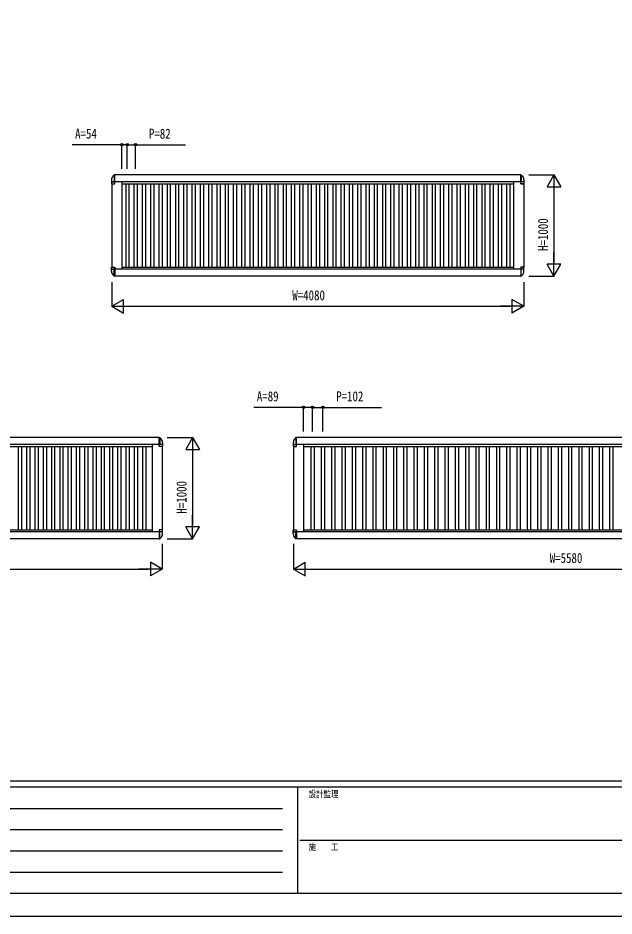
# Model space of a CAD drawing. Units: millimetres, scale not verified. Extents: x -12615 to 12615, y -8910 to 8910.
# Drawn here: x -6684 to -780, y -8910 to -21 of the extents above; entities that cross this region are included whole.
import ezdxf
from ezdxf.enums import TextEntityAlignment as Align

# ---------------------------------------------------------------- set-up
doc = ezdxf.new("R2010")
doc.units = ezdxf.units.MM
doc.header["$LTSCALE"] = 30
for name, color, linetype in [('0-2_YKK_A1', 4, 'Continuous'), ('0-3_YKK_D', 6, 'Continuous'), ('0-4_YKK_ZWAK', 7, 'Continuous')]:
    doc.layers.add(name, color=color, linetype=linetype)
doc.styles.add('ＭＳ ゴシック', font='')
doc.styles.get('ＭＳ ゴシック').set_extended_font_data('MS Gothic')

msp = doc.modelspace()

# ---------------------------------------------------------------- linework, layer by layer
at = {"layer": '0-2_YKK_A1'}
for p, q in [((-5730.94, -1574.7), (-5742.8, -1586.56)), ((-5725.94, -1574.7), (-5730.94, -1574.7)), ((-5730.94, -1574.7), (-5730.94, -1643)), ((-5725.94, -1663), (-5725.94, -1574.7)), ((-1703.94, -1575), (-5725.94, -1575)), ((-1703.94, -1574.7), (-1698.94, -1574.7)), ((-1703.94, -1663), (-1703.94, -1574.7)), ((-1698.94, -1574.7), (-1698.94, -1643)), ((-1698.94, -1574.7), (-1687.09, -1586.56)), ((-5757.44, -1621.91), (-5757.44, -1662)), ((-5756.44, -1663), (-5725.94, -1663)), ((-5755.44, -1643), (-5725.94, -1643)), ((-5754.94, -1663), (-5754.94, -2487)), ((-1672.44, -1643), (-5744.94, -1643)), ((-5654.94, -1643), (-5654.94, -2507)), ((-5654.94, -1663), (-1774.94, -1663)), ((-5616.94, -1663), (-5616.94, -2487)), ((-5584.94, -1663), (-5584.94, -2487)), ((-5534.94, -1663), (-5534.94, -2487)), ((-5502.94, -1663), (-5502.94, -2487)), ((-5452.94, -1663), (-5452.94, -2487)), ((-5420.94, -1663), (-5420.94, -2487)), ((-5370.94, -1663), (-5370.94, -2487)), ((-5338.94, -1663), (-5338.94, -2487)), ((-5288.94, -1663), (-5288.94, -2487)), ((-5256.94, -1663), (-5256.94, -2487)), ((-5206.94, -1663), (-5206.94, -2487)), ((-5174.94, -1663), (-5174.94, -2487)), ((-5124.94, -1663), (-5124.94, -2487)), ((-5092.94, -1663), (-5092.94, -2487)), ((-5042.94, -1663), (-5042.94, -2487)), ((-5010.94, -1663), (-5010.94, -2487)), ((-4960.94, -1663), (-4960.94, -2487)), ((-4928.94, -1663), (-4928.94, -2487)), ((-4878.94, -1663), (-4878.94, -2487)), ((-4846.94, -1663), (-4846.94, -2487)), ((-4796.94, -1663), (-4796.94, -2487)), ((-4764.94, -1663), (-4764.94, -2487)), ((-4714.94, -1663), (-4714.94, -2487)), ((-4682.94, -1663), (-4682.94, -2487)), ((-4632.94, -1663), (-4632.94, -2487)), ((-4600.94, -1663), (-4600.94, -2487)), ((-4550.94, -1663), (-4550.94, -2487)), ((-4518.94, -1663), (-4518.94, -2487)), ((-4468.94, -1663), (-4468.94, -2487)), ((-4436.94, -1663), (-4436.94, -2487)), ((-4386.94, -1663), (-4386.94, -2487)), ((-4354.94, -1663), (-4354.94, -2487)), ((-4304.94, -1663), (-4304.94, -2487)), ((-4272.94, -1663), (-4272.94, -2487)), ((-4222.94, -1663), (-4222.94, -2487)), ((-4190.94, -1663), (-4190.94, -2487)), ((-4140.94, -1663), (-4140.94, -2487)), ((-4108.94, -1663), (-4108.94, -2487)), ((-4058.94, -1663), (-4058.94, -2487)), ((-4026.94, -1663), (-4026.94, -2487)), ((-3976.94, -1663), (-3976.94, -2487)), ((-3944.94, -1663), (-3944.94, -2487)), ((-3894.94, -1663), (-3894.94, -2487)), ((-3862.94, -1663), (-3862.94, -2487)), ((-3812.94, -1663), (-3812.94, -2487)), ((-3780.94, -1663), (-3780.94, -2487)), ((-3730.94, -1663), (-3730.94, -2487)), ((-3698.94, -1663), (-3698.94, -2487)), ((-3648.94, -1663), (-3648.94, -2487)), ((-3616.94, -1663), (-3616.94, -2487)), ((-3566.94, -1663), (-3566.94, -2487)), ((-3534.94, -1663), (-3534.94, -2487)), ((-3484.94, -1663), (-3484.94, -2487)), ((-3452.94, -1663), (-3452.94, -2487)), ((-3402.94, -1663), (-3402.94, -2487)), ((-3370.94, -1663), (-3370.94, -2487)), ((-3320.94, -1663), (-3320.94, -2487)), ((-3288.94, -1663), (-3288.94, -2487)), ((-3238.94, -1663), (-3238.94, -2487)), ((-3206.94, -1663), (-3206.94, -2487)), ((-3156.94, -1663), (-3156.94, -2487)), ((-3124.94, -1663), (-3124.94, -2487)), ((-3074.94, -1663), (-3074.94, -2487)), ((-3042.94, -1663), (-3042.94, -2487)), ((-2992.94, -1663), (-2992.94, -2487)), ((-2960.94, -1663), (-2960.94, -2487)), ((-2910.94, -1663), (-2910.94, -2487)), ((-2878.94, -1663), (-2878.94, -2487)), ((-2828.94, -1663), (-2828.94, -2487)), ((-2796.94, -1663), (-2796.94, -2487)), ((-2746.94, -1663), (-2746.94, -2487)), ((-2714.94, -1663), (-2714.94, -2487)), ((-2664.94, -1663), (-2664.94, -2487)), ((-2632.94, -1663), (-2632.94, -2487)), ((-2582.94, -1663), (-2582.94, -2487)), ((-2550.94, -1663), (-2550.94, -2487)), ((-2500.94, -1663), (-2500.94, -2487)), ((-2468.94, -1663), (-2468.94, -2487)), ((-2418.94, -1663), (-2418.94, -2487)), ((-2386.94, -1663), (-2386.94, -2487)), ((-2336.94, -1663), (-2336.94, -2487)), ((-2304.94, -1663), (-2304.94, -2487)), ((-2254.94, -1663), (-2254.94, -2487)), ((-2222.94, -1663), (-2222.94, -2487)), ((-2172.94, -1663), (-2172.94, -2487)), ((-2140.94, -1663), (-2140.94, -2487)), ((-2090.94, -1663), (-2090.94, -2487)), ((-2058.94, -1663), (-2058.94, -2487)), ((-2008.94, -1663), (-2008.94, -2487)), ((-1976.94, -1663), (-1976.94, -2487)), ((-1926.94, -1663), (-1926.94, -2487)), ((-1894.94, -1663), (-1894.94, -2487)), ((-1844.94, -1663), (-1844.94, -2487)), ((-1812.94, -1663), (-1812.94, -2487)), ((-1774.94, -1643), (-1774.94, -2505)), ((-1674.44, -1643), (-1703.94, -1643)), ((-1703.94, -1663), (-1673.44, -1663)), ((-1673.44, -1663), (-1703.94, -1663)), ((-1674.94, -1663), (-1674.94, -2487)), ((-1672.44, -1621.91), (-1672.44, -1662)), ((-5757.44, -2528.09), (-5757.44, -2488)), ((-5756.44, -2487), (-5725.94, -2487)), ((-5725.94, -2487), (-5725.94, -2575.3)), ((-5654.94, -2487), (-1774.94, -2487)), ((-1703.94, -2487), (-1673.44, -2487)), ((-1673.44, -2487), (-1703.94, -2487)), ((-1703.94, -2487), (-1703.94, -2575.3)), ((-1672.44, -2528.09), (-1672.44, -2488)), ((-5755.44, -2507), (-5725.94, -2507)), ((-1672.44, -2507), (-5744.94, -2507)), ((-5730.94, -2575.3), (-5742.8, -2563.44)), ((-5730.94, -2575.3), (-5730.94, -2507)), ((-5725.94, -2575.3), (-5730.94, -2575.3)), ((-1698.64, -2575), (-5725.94, -2575)), ((-1674.44, -2507), (-1703.94, -2507)), ((-1703.94, -2575.3), (-1698.94, -2575.3)), ((-1698.94, -2575.3), (-1698.94, -2507)), ((-1698.94, -2575.3), (-1687.09, -2563.44)), ((-5283.94, -4175), (-10505.94, -4175)), ((-5283.94, -4174.7), (-5278.94, -4174.7)), ((-5283.94, -4263), (-5283.94, -4174.7)), ((-5278.94, -4174.7), (-5278.94, -4243)), ((-5278.94, -4174.7), (-5267.09, -4186.56)), ((-3930.94, -4174.7), (-3942.8, -4186.56)), ((-3925.94, -4174.7), (-3930.94, -4174.7)), ((-3930.94, -4174.7), (-3930.94, -4243)), ((-3925.94, -4263), (-3925.94, -4174.7)), ((1601.36, -4175), (-3925.94, -4175)), ((-5264.94, -4243), (-10524.94, -4243)), ((-10434.94, -4263), (-5354.94, -4263)), ((-6680.94, -4263), (-6680.94, -5087)), ((-6648.94, -4263), (-6648.94, -5087)), ((-6598.94, -4263), (-6598.94, -5087)), ((-6566.94, -4263), (-6566.94, -5087)), ((-6516.94, -4263), (-6516.94, -5087)), ((-6484.94, -4263), (-6484.94, -5087)), ((-6434.94, -4263), (-6434.94, -5087)), ((-6402.94, -4263), (-6402.94, -5087)), ((-6352.94, -4263), (-6352.94, -5087)), ((-6320.94, -4263), (-6320.94, -5087)), ((-6270.94, -4263), (-6270.94, -5087)), ((-6238.94, -4263), (-6238.94, -5087)), ((-6188.94, -4263), (-6188.94, -5087)), ((-6156.94, -4263), (-6156.94, -5087)), ((-6106.94, -4263), (-6106.94, -5087)), ((-6074.94, -4263), (-6074.94, -5087)), ((-6024.94, -4263), (-6024.94, -5087)), ((-5992.94, -4263), (-5992.94, -5087)), ((-5942.94, -4263), (-5942.94, -5087)), ((-5910.94, -4263), (-5910.94, -5087)), ((-5860.94, -4263), (-5860.94, -5087)), ((-5828.94, -4263), (-5828.94, -5087)), ((-5778.94, -4263), (-5778.94, -5087)), ((-5746.94, -4263), (-5746.94, -5087)), ((-5696.94, -4263), (-5696.94, -5087)), ((-5664.94, -4263), (-5664.94, -5087)), ((-5614.94, -4263), (-5614.94, -5087)), ((-5582.94, -4263), (-5582.94, -5087)), ((-5532.94, -4263), (-5532.94, -5087)), ((-5500.94, -4263), (-5500.94, -5087)), ((-5450.94, -4263), (-5450.94, -5087)), ((-5418.94, -4263), (-5418.94, -5087)), ((-5354.94, -4243), (-5354.94, -5105)), ((-5254.44, -4243), (-5283.94, -4243)), ((-5253.44, -4263), (-5283.94, -4263)), ((-5254.94, -4263), (-5254.94, -5087)), ((-5252.44, -4221.91), (-5252.44, -4262)), ((-3957.44, -4221.91), (-3957.44, -4262)), ((-3956.44, -4263), (-3925.94, -4263)), ((-3955.44, -4243), (-3925.94, -4243)), ((-3954.94, -4263), (-3954.94, -5087)), ((1627.56, -4243), (-3944.94, -4243)), ((-3854.94, -4243), (-3854.94, -5107)), ((-3854.94, -4263), (1525.06, -4263)), ((-3781.94, -4263), (-3781.94, -5087)), ((-3749.94, -4263), (-3749.94, -5087)), ((-3679.94, -4263), (-3679.94, -5087)), ((-3647.94, -4263), (-3647.94, -5087)), ((-3577.94, -4263), (-3577.94, -5087)), ((-3545.94, -4263), (-3545.94, -5087)), ((-3475.94, -4263), (-3475.94, -5087)), ((-3443.94, -4263), (-3443.94, -5087)), ((-3373.94, -4263), (-3373.94, -5087)), ((-3341.94, -4263), (-3341.94, -5087)), ((-3271.94, -4263), (-3271.94, -5087)), ((-3239.94, -4263), (-3239.94, -5087)), ((-3169.94, -4263), (-3169.94, -5087)), ((-3137.94, -4263), (-3137.94, -5087)), ((-3067.94, -4263), (-3067.94, -5087)), ((-3035.94, -4263), (-3035.94, -5087)), ((-2965.94, -4263), (-2965.94, -5087)), ((-2933.94, -4263), (-2933.94, -5087)), ((-2863.94, -4263), (-2863.94, -5087)), ((-2831.94, -4263), (-2831.94, -5087)), ((-2761.94, -4263), (-2761.94, -5087)), ((-2729.94, -4263), (-2729.94, -5087)), ((-2659.94, -4263), (-2659.94, -5087)), ((-2627.94, -4263), (-2627.94, -5087)), ((-2557.94, -4263), (-2557.94, -5087)), ((-2525.94, -4263), (-2525.94, -5087)), ((-2455.94, -4263), (-2455.94, -5087)), ((-2423.94, -4263), (-2423.94, -5087)), ((-2353.94, -4263), (-2353.94, -5087)), ((-2321.94, -4263), (-2321.94, -5087)), ((-2251.94, -4263), (-2251.94, -5087)), ((-2219.94, -4263), (-2219.94, -5087)), ((-2149.94, -4263), (-2149.94, -5087)), ((-2117.94, -4263), (-2117.94, -5087)), ((-2047.94, -4263), (-2047.94, -5087)), ((-2015.94, -4263), (-2015.94, -5087)), ((-1945.94, -4263), (-1945.94, -5087)), ((-1913.94, -4263), (-1913.94, -5087)), ((-1843.94, -4263), (-1843.94, -5087)), ((-1811.94, -4263), (-1811.94, -5087)), ((-1741.94, -4263), (-1741.94, -5087)), ((-1709.94, -4263), (-1709.94, -5087)), ((-1639.94, -4263), (-1639.94, -5087)), ((-1607.94, -4263), (-1607.94, -5087)), ((-1537.94, -4263), (-1537.94, -5087)), ((-1505.94, -4263), (-1505.94, -5087)), ((-1435.94, -4263), (-1435.94, -5087)), ((-1403.94, -4263), (-1403.94, -5087)), ((-1333.94, -4263), (-1333.94, -5087)), ((-1301.94, -4263), (-1301.94, -5087)), ((-1231.94, -4263), (-1231.94, -5087)), ((-1199.94, -4263), (-1199.94, -5087)), ((-1129.94, -4263), (-1129.94, -5087)), ((-1097.94, -4263), (-1097.94, -5087)), ((-1027.94, -4263), (-1027.94, -5087)), ((-995.94, -4263), (-995.94, -5087)), ((-925.94, -4263), (-925.94, -5087)), ((-893.94, -4263), (-893.94, -5087)), ((-823.94, -4263), (-823.94, -5087)), ((-791.94, -4263), (-791.94, -5087)), ((-5264.94, -5107), (-10524.94, -5107)), ((-10434.94, -5087), (-5354.94, -5087)), ((-5253.44, -5087), (-5283.94, -5087)), ((-5283.94, -5087), (-5283.94, -5175.3)), ((-5254.44, -5107), (-5283.94, -5107)), ((-5278.94, -5175.3), (-5278.94, -5107)), ((-5252.44, -5128.09), (-5252.44, -5088)), ((-3957.44, -5128.09), (-3957.44, -5088)), ((-3956.44, -5087), (-3925.94, -5087)), ((-3955.44, -5107), (-3925.94, -5107)), ((1627.56, -5107), (-3944.94, -5107)), ((-3930.94, -5175.3), (-3930.94, -5107)), ((-3925.94, -5087), (-3925.94, -5175.3)), ((-3854.94, -5087), (1525.06, -5087)), ((-5283.94, -5175), (-10505.94, -5175)), ((-5283.94, -5175.3), (-5278.94, -5175.3)), ((-5278.94, -5175.3), (-5267.09, -5163.44)), ((-3930.94, -5175.3), (-3942.8, -5163.44)), ((-3925.94, -5175.3), (-3930.94, -5175.3)), ((1601.36, -5175), (-3925.94, -5175))]:
    msp.add_line(p, q, dxfattribs=at)
for centre, radius, start, end in [((-5707.44, -1621.91), 50, 135, 180), ((-1722.44, -1621.91), 50, 0, 45), ((-5756.44, -1662), 1, 180, 270), ((-1673.44, -1662), 1, 270, 0), ((-5756.44, -2488), 1, 90, 180), ((-1673.44, -2488), 1, 0, 90), ((-5707.44, -2528.09), 50, 180, 225), ((-1722.44, -2528.09), 50, 315, 0), ((-5302.44, -4221.91), 50, 0, 45), ((-5253.44, -4262), 1, 270, 0), ((-3907.44, -4221.91), 50, 135, 180), ((-3956.44, -4262), 1, 180, 270), ((-5302.44, -5128.09), 50, 315, 0), ((-5253.44, -5088), 1, 0, 90), ((-3956.44, -5088), 1, 90, 180), ((-3907.44, -5128.09), 50, 180, 225)]:
    msp.add_arc(centre, radius, start, end, dxfattribs=at)
at = {"layer": '0-3_YKK_D'}
for p, q in [((-5654.94, -1275), (-6148.14, -1275)), ((-5654.94, -1515), (-5654.94, -1274)), ((-5600.94, -1275), (-5654.94, -1275)), ((-5600.94, -1515), (-5600.94, -1274)), ((-5600.94, -1515), (-5600.94, -1274)), ((-5600.94, -1275), (-5549.94, -1275)), ((-5518.94, -1515), (-5518.94, -1274)), ((-1624.94, -1575), (-1373.94, -1575)), ((-1374.94, -1575), (-1442.44, -1691.91)), ((-1374.94, -1575), (-1307.44, -1691.91)), ((-1374.94, -1575), (-1374.94, -1808.83)), ((-1442.44, -1691.91), (-1307.44, -1691.91)), ((-1374.94, -1710), (-1374.94, -2440)), ((-1374.94, -2575), (-1374.94, -2341.17)), ((-1374.94, -2575), (-1442.44, -2458.09)), ((-1307.44, -2458.09), (-1442.44, -2458.09)), ((-1374.94, -2575), (-1307.44, -2458.09)), ((-1624.94, -2575), (-1373.94, -2575)), ((-5754.94, -2635), (-5754.94, -2876)), ((-1674.94, -2635), (-1674.94, -2876)), ((-5754.94, -2875), (-5638.03, -2807.5)), ((-5638.03, -2942.5), (-5638.03, -2807.5)), ((-1674.94, -2875), (-1791.85, -2807.5)), ((-1791.85, -2807.5), (-1791.85, -2942.5)), ((-5754.94, -2875), (-5638.03, -2942.5)), ((-5754.94, -2875), (-5521.11, -2875)), ((-5619.94, -2875), (-1809.94, -2875)), ((-1674.94, -2875), (-1908.77, -2875)), ((-1674.94, -2875), (-1791.85, -2942.5)), ((-3854.94, -4115), (-3854.94, -3874)), ((-3765.94, -4115), (-3765.94, -3874)), ((-3765.94, -4115), (-3765.94, -3874)), ((-3663.94, -4115), (-3663.94, -3874)), ((-5204.94, -4175), (-4953.94, -4175)), ((-4954.94, -4175), (-5022.44, -4291.91)), ((-4954.94, -4175), (-4887.44, -4291.91)), ((-4954.94, -4175), (-4954.94, -4408.83)), ((-5022.44, -4291.91), (-4887.44, -4291.91)), ((-4954.94, -4310), (-4954.94, -5040)), ((-4954.94, -5175), (-4954.94, -4941.17)), ((-4954.94, -5175), (-5022.44, -5058.09)), ((-4887.44, -5058.09), (-5022.44, -5058.09)), ((-4954.94, -5175), (-4887.44, -5058.09)), ((-5254.94, -5225), (-5254.94, -5476)), ((-5204.94, -5175), (-4953.94, -5175)), ((-3954.94, -5225), (-3954.94, -5476)), ((-5254.94, -5475), (-5371.85, -5407.5)), ((-5371.85, -5407.5), (-5371.85, -5542.5)), ((-3954.94, -5475), (-3838.03, -5407.5)), ((-3838.03, -5542.5), (-3838.03, -5407.5)), ((-10399.94, -5475), (-5389.94, -5475)), ((-5254.94, -5475), (-5488.77, -5475)), ((-5254.94, -5475), (-5371.85, -5542.5)), ((-3954.94, -5475), (-3838.03, -5542.5)), ((-3954.94, -5475), (-3721.11, -5475)), ((-3819.94, -5475), (1490.06, -5475))]:
    msp.add_line(p, q, dxfattribs=at)
for points in [[(-5600.94, -1275), (-5518.94, -1275), (-5025.74, -1275)], [(-3765.94, -3875), (-3854.94, -3875), (-4348.14, -3875)], [(-3765.94, -3875), (-3663.94, -3875), (-3084.34, -3875)]]:
    msp.add_lwpolyline(points, dxfattribs=at)
for centre in [(-5654.94, -1275), (-5600.94, -1275), (-5600.94, -1275), (-5518.94, -1275), (-3854.94, -3875), (-3765.94, -3875), (-3765.94, -3875), (-3663.94, -3875)]:
    msp.add_circle(centre, 12.75, dxfattribs=at)
at = {"layer": '0-4_YKK_ZWAK'}
for p, q in [((11685.06, -7575), (-11714.94, -7575)), ((-3914.94, -7635), (-11714.94, -7635)), ((-3914.94, -7635), (-3914.94, -8685)), ((-14.94, -7635), (-3914.94, -7635)), ((-11587.44, -7845), (-4064.94, -7845)), ((-11587.44, -8055), (-4064.94, -8055)), ((-3892.44, -8160), (-14.94, -8160)), ((-11587.44, -8265), (-4064.94, -8265)), ((-11587.44, -8475), (-4064.94, -8475)), ((-11714.94, -8685), (-3914.94, -8685)), ((-3914.94, -8685), (-14.94, -8685))]:
    msp.add_line(p, q, dxfattribs=at)
msp.add_lwpolyline([(-12615, -8910), (12615, -8910), (12615, 8910), (-12615, 8910)], close=True, dxfattribs=at)

# ---------------------------------------------------------------- texts
at = {"layer": '0-3_YKK_D', "style": 'ＭＳ ゴシック', "width": 0.8}
for s, p in [('A=54', (-6118.14, -1245)), ('P=82', (-5386.94, -1245)), ('W=4080', (-3966.94, -2845)), ('A=89', (-4318.14, -3845)), ('P=102', (-3531.94, -3845)), ('W=5580', (-1416.94, -5445))]:
    msp.add_text(s, height=98.97, dxfattribs=at).set_placement(p, align=Align.BOTTOM_LEFT)
for p in [(-1404.94, -2327), (-4984.94, -4927)]:
    msp.add_text('H=1000', height=98.97, rotation=90, dxfattribs=at).set_placement(p, align=Align.BOTTOM_LEFT)
at = {"layer": '0-4_YKK_ZWAK', "style": 'ＭＳ ゴシック', "width": 0.8}
for s, p in [('設計監理', (-3804.94, -7755)), ('施\u3000\u3000工', (-3804.94, -8280))]:
    msp.add_text(s, height=65.98, dxfattribs=at).set_placement(p, align=Align.BOTTOM_LEFT)

doc.saveas('drawing.dxf')
